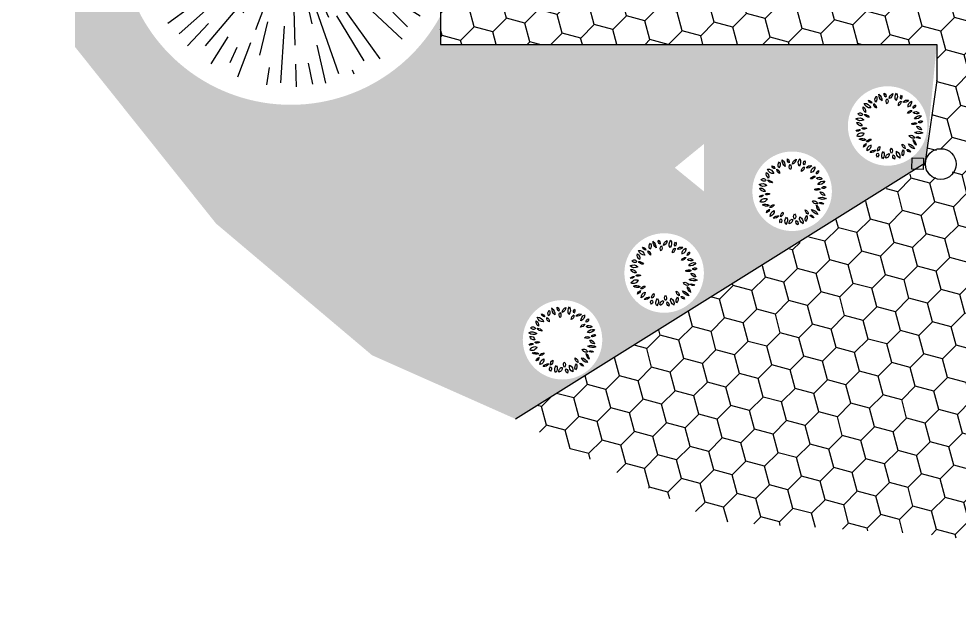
# Model space of a CAD drawing. Extents: x 418.1 to 443.1, y 239.5 to 266.2.
# Drawn here: x 418.08 to 430.5, y 239.49 to 247.2 of the extents above; entities that cross this region are included whole.
import ezdxf

# ---------------------------------------------------------------- set-up
doc = ezdxf.new("R2010")
doc.units = 0
doc.header["$LTSCALE"] = 0.6
doc.layers.get('0').update_dxf_attribs({"linetype": 'CONTINUOUS'})
for name, color, linetype in [('PUNTA005', 151, 'CONTINUOUS'), ('PUNTA01', 150, 'CONTINUOUS'), ('PUNTA035', 96, 'CONTINUOUS')]:
    doc.layers.add(name, color=color, linetype=linetype)

# ---------------------------------------------------------------- blocks, each defined once
blk = doc.blocks.new('LUPLS027')
at = {"color": 0, "linetype": 'ByBlock'}
for p, q in [((0.076, 0.013), (0.102, 0.013)), ((0.076, -0.013), (0.102, -0.013))]:
    blk.add_line(p, q, dxfattribs=at)
blk.add_lwpolyline([(0.076, -0.076), (-0.076, -0.076), (-0.076, 0.076), (0.076, 0.076)], close=True, dxfattribs=at)
blk.add_circle((0.305, 0), 0.203, dxfattribs=at)
blk = doc.blocks.new('ARPLS505')
for p, q in [((-0.0502, 0.4977), (-0.0353, 0.3534)), ((0.0012, 0.1297), (0.0012, 0.499)), ((-0.0724, 0.3668), (-0.0968, 0.4893)), ((0.0721, 0.3536), (0.0991, 0.4893)), ((0.1478, 0.4722), (0.0967, 0.3208)), ((-0.1435, 0.3463), (-0.1909, 0.4608)), ((-0.1195, 0.4433), (-0.0924, 0.3279)), ((0.1179, 0.2789), (0.1932, 0.4608)), ((-0.253, 0.3775), (-0.2777, 0.4144)), ((-0.2396, 0.4291), (-0.1133, 0.2125)), ((0.132, 0.193), (0.28, 0.4144)), ((-0.3117, 0.3785), (-0.2306, 0.2886)), ((0.0277, 0.3785), (0.0187, 0.2021)), ((-0.2303, 0.2286), (-0.3537, 0.352)), ((0.1959, 0.3463), (0.0907, 0.1732)), ((0.2979, 0.3497), (0.2077, 0.2522)), ((0.2956, 0.2915), (0.356, 0.352)), ((0.0012, -0.0029), (-0.2217, 0.3306)), ((0.0012, -0.0029), (-0.0638, 0.3237)), ((0.3762, 0.2957), (0.1597, 0.126)), ((-0.4073, 0.27), (-0.4161, 0.2759)), ((-0.3054, 0.2631), (-0.1254, 0.1046)), ((0.0012, -0.0029), (0.0518, 0.2516)), ((0.2992, 0.1963), (0.4184, 0.2759)), ((-0.4287, 0.2272), (-0.2936, 0.1623)), ((0.0012, -0.0029), (-0.3579, 0.237)), ((-0.3998, 0.1632), (-0.4625, 0.1892)), ((0.0012, -0.0029), (0.2156, 0.2115)), ((0.2679, 0.1477), (0.379, 0.2125)), ((0.4091, 0.1661), (0.4648, 0.1892)), ((0.0012, -0.0029), (-0.0726, 0.1752)), ((0.0012, -0.0029), (-0.1513, 0.1496)), ((0.0012, -0.0029), (0.354, 0.1433)), ((0.0012, -0.0029), (0.0555, 0.1282)), ((0.3762, 0.1189), (0.4632, 0.1297)), ((-0.2933, 0.0557), (-0.4911, 0.095)), ((0.0012, -0.0029), (-0.2345, 0.0947)), ((0.0012, -0.0029), (0.0805, 0.1159)), ((0.3494, 0.0664), (0.4934, 0.095)), ((-0.3507, 0.0829), (-0.1286, 0.0394)), ((0.0012, -0.0029), (0.1396, 0.0896)), ((-0.5066, 0.0323), (-0.2936, 0.0214)), ((0.0012, -0.0029), (-0.2132, 0.0397)), ((0.0012, -0.0029), (0.0012, 0.0574)), ((0.0012, -0.0029), (0.2399, 0.0446)), ((0.2049, 0.0143), (0.4483, 0.0394)), ((-0.4736, -0.0029), (-0.5007, -0.0029)), ((-0.4617, -0.0472), (-0.2487, -0.0254)), ((0.0012, -0.0029), (-0.3267, -0.0029)), ((0.0012, -0.0029), (-0.2858, -0.06)), ((0.0012, -0.0029), (-0.2503, -0.1709)), ((0.0012, -0.0029), (-0.2441, -0.1045)), ((0.0012, -0.0029), (-0.235, -0.2391)), ((0.0012, -0.0029), (-0.1381, -0.3391)), ((0.0012, -0.0029), (-0.1361, -0.2083)), ((0.0012, -0.0029), (-0.0576, -0.2982)), ((0.0012, -0.0029), (0.1365, -0.0298)), ((0.0012, -0.0029), (0.1418, -0.0612)), ((0.0012, -0.0029), (0.1424, -0.1441)), ((0.0012, -0.0029), (0.0369, -0.1827)), ((0.0012, -0.0029), (0.0765, -0.1849)), ((0.0012, -0.0029), (0.28, -0.4202)), ((0.0012, -0.0029), (0.3459, -0.0029)), ((0.0012, -0.0029), (0.2626, -0.1776)), ((0.0012, -0.0029), (0.0012, -0.2997)), ((0.403, -0.0029), (0.503, -0.0029)), ((-0.4708, -0.1479), (-0.1735, -0.0543)), ((0.2793, -0.0582), (0.4934, -0.1008)), ((0.3219, -0.0325), (0.4841, -0.058)), ((-0.3994, -0.0826), (-0.4911, -0.1008)), ((0.1959, -0.0651), (0.3581, -0.1082)), ((-0.1975, -0.1659), (-0.1223, -0.1011)), ((0.2202, -0.0937), (0.4648, -0.195)), ((-0.4078, -0.2203), (-0.2125, -0.1262)), ((0.1029, -0.3248), (0.0396, -0.1299)), ((-0.3684, -0.156), (-0.4625, -0.195)), ((-0.0172, -0.1697), (-0.0443, -0.4833)), ((0.388, -0.3102), (0.2018, -0.1659)), ((0.3609, -0.1914), (0.4329, -0.2165)), ((-0.3278, -0.2227), (-0.4161, -0.2817)), ((-0.1884, -0.2311), (-0.2574, -0.321)), ((0.3525, -0.2377), (0.4184, -0.2817)), ((-0.3566, -0.3031), (-0.3148, -0.267)), ((-0.2683, -0.2723), (-0.3537, -0.3578)), ((-0.2306, -0.4331), (-0.1435, -0.2671)), ((0.1112, -0.2686), (0.1932, -0.4666)), ((0.214, -0.2491), (0.2498, -0.3139)), ((0.2483, -0.25), (0.356, -0.3578)), ((0.0277, -0.3068), (0.0486, -0.4799)), ((0.0567, -0.2821), (0.0991, -0.4951)), ((-0.2453, -0.3718), (-0.2777, -0.4202)), ((-0.0716, -0.3684), (-0.0968, -0.4951)), ((0.2018, -0.3716), (0.2258, -0.4364)), ((-0.1619, -0.3965), (-0.1909, -0.4666)), ((-0.1223, -0.4114), (-0.1373, -0.4799)), ((0.0012, -0.4908), (0.0012, -0.5048))]:
    blk.add_line(p, q)
blk = doc.blocks.new('ARPLS005')
at = {"linetype": 'ByBlock'}
for centre, radius, start, end in [((-0.138, 0.434), 0.063, 160.3712, 224.7062), ((-0.242, 0.411), 0.063, 340.3712, 44.7062), ((-0.057, 0.435), 0.08, 147.0617, 226.6919), ((-0.179, 0.42), 0.08, 327.0617, 46.6919), ((-0.099, 0.401), 0.0847, 5.8336, 71.7624), ((0.012, 0.49), 0.0847, 185.8336, 251.7624), ((0.062, 0.455), 0.0369, 99.6069, 210.5832), ((0.024, 0.472), 0.0369, 279.6069, 30.5832), ((0.173, 0.405), 0.0818, 119.4324, 199.3039), ((0.056, 0.449), 0.0818, 299.4324, 19.3039), ((0.218, 0.41), 0.0582, 141.5672, 232.7987), ((0.138, 0.4), 0.0582, 321.5672, 52.7987), ((-0.415, 0.241), 0.0584, 7.9328, 76.1953), ((-0.343, 0.306), 0.0584, 187.9328, 256.1953), ((-0.282, 0.344), 0.0728, 171.088, 267.4927), ((-0.357, 0.283), 0.0728, 351.088, 87.4927), ((-0.287, 0.289), 0.0923, 36.9897, 101.5614), ((-0.232, 0.435), 0.0923, 216.9897, 281.5614), ((-0.22, 0.302), 0.0699, 356.623, 65.4055), ((-0.121, 0.361), 0.0699, 176.623, 245.4055), ((0.064, 0.37), 0.0631, 138.6858, 214.4471), ((-0.035, 0.376), 0.0631, 318.6858, 34.4471), ((0.229, 0.292), 0.0557, 104.9201, 193.7526), ((0.16, 0.333), 0.0557, 284.9201, 13.7526), ((0.248, 0.4), 0.0451, 262.9286, 0.1329), ((0.288, 0.355), 0.0451, 82.9286, 180.1329), ((0.271, 0.367), 0.0835, 265.5872, 347.8721), ((0.347, 0.266), 0.0835, 85.5872, 167.8721), ((0.424, 0.24), 0.0817, 128.4195, 195.7984), ((0.294, 0.281), 0.0817, 308.4195, 15.7984), ((-0.458, 0.054), 0.0888, 27.7463, 108.1403), ((-0.402, 0.138), 0.065, 49.5888, 139.5695), ((-0.409, 0.23), 0.065, 229.5888, 319.5695), ((-0.339, 0.163), 0.0625, 23.2859, 93.35), ((-0.286, 0.25), 0.0625, 203.2859, 273.35), ((0.348, 0.125), 0.0664, 81.6383, 156.9462), ((0.297, 0.217), 0.0664, 261.6383, 336.9462), ((0.426, 0.153), 0.0524, 61.5228, 138.8236), ((0.412, 0.234), 0.0524, 241.5228, 318.8236), ((-0.468, 0.027), 0.041, 12.6554, 129.5909), ((-0.454, 0.068), 0.041, 192.6554, 309.5909), ((-0.407, 0.18), 0.0888, 207.7463, 288.1403), ((-0.366, -0.044), 0.0799, 59.0008, 122.8388), ((-0.368, 0.092), 0.0799, 239.0008, 302.8388), ((0.364, -0.049), 0.0573, 40.0049, 135.0175), ((0.443, 0.02), 0.114, 69.9252, 130.4212), ((0.408, 0.213), 0.114, 249.9252, 310.4212), ((0.382, 0.13), 0.114, 279.5777, 328.9041), ((0.499, -0.042), 0.114, 99.5777, 148.9041), ((-0.416, -0.182), 0.0906, 58.2305, 137.841), ((-0.436, -0.044), 0.0906, 238.2305, 317.841), ((-0.4, -0.087), 0.0759, 95.2305, 166.4741), ((-0.481, 0.007), 0.0759, 275.2305, 346.4741), ((0.367, 0.028), 0.0573, 220.0049, 315.0175), ((0.388, -0.206), 0.118, 36.414, 96.5612), ((0.47, -0.019), 0.118, 216.414, 276.5612), ((0.436, -0.097), 0.0672, 40.2139, 104.5785), ((0.471, 0.012), 0.0672, 220.2139, 284.5785), ((-0.41, -0.225), 0.0521, 65.861, 142.1844), ((-0.43, -0.145), 0.0521, 245.861, 322.1844), ((-0.308, -0.276), 0.0705, 121.4331, 196.5325), ((-0.412, -0.236), 0.0705, 301.4331, 16.5325), ((-0.3, -0.206), 0.0628, 84.9012, 157.7112), ((-0.353, -0.12), 0.0628, 264.9012, 337.7112), ((-0.246, -0.396), 0.123, 101.3206, 154.4353), ((-0.382, -0.221), 0.123, 281.3206, 334.4353), ((-0.162, -0.326), 0.0586, 109.7635, 190.765), ((-0.24, -0.282), 0.0586, 289.7635, 10.765), ((0.332, -0.152), 0.0663, 202.1417, 277.4833), ((0.279, -0.243), 0.0663, 22.1417, 97.4833), ((0.368, -0.263), 0.0919, 180.8488, 256.6916), ((0.255, -0.354), 0.0919, 0.8488, 76.6916), ((0.354, -0.287), 0.0446, 356.095, 91.7811), ((0.397, -0.245), 0.0446, 176.095, 271.7811), ((0.41, -0.222), 0.064, 58.6952, 143.2935), ((0.392, -0.129), 0.064, 238.6952, 323.2935), ((-0.296, -0.338), 0.0536, 272.8889, 347.4015), ((-0.241, -0.403), 0.0536, 92.8889, 167.4015), ((-0.118, -0.39), 0.0806, 154.8097, 222.3551), ((-0.25, -0.41), 0.0806, 334.8097, 42.3551), ((-0.039, -0.456), 0.0968, 122.6622, 193.0046), ((-0.186, -0.396), 0.0968, 302.6622, 13.0046), ((0.029, -0.361), 0.0644, 144.9207, 220.0334), ((-0.073, -0.365), 0.0644, 324.9207, 40.0334), ((0.087, -0.392), 0.0753, 187.4847, 257.867), ((-0.004, -0.475), 0.0753, 7.4847, 77.867), ((0.178, -0.419), 0.0814, 145.3087, 222.8324), ((0.051, -0.429), 0.0814, 325.3087, 42.8324), ((0.21, -0.295), 0.065, 174.9883, 247.327), ((0.12, -0.349), 0.065, 354.9883, 67.327), ((0.223, -0.417), 0.0446, 144.3116, 228.3053), ((0.158, -0.424), 0.0446, 324.3116, 48.3053), ((0.238, -0.399), 0.0659, 26.3664, 109.6356), ((0.275, -0.308), 0.0659, 206.3664, 289.6356), ((-0.017, -0.466), 0.0422, 115.3692, 203.7422), ((-0.074, -0.444), 0.0422, 295.3692, 23.7422)]:
    blk.add_arc(centre, radius, start, end, dxfattribs=at)

msp = doc.modelspace()

# ---------------------------------------------------------------- hatches: boundary and pattern name
at = {"layer": 'PUNTA005', "ltscale": 0.07}
h = msp.add_hatch(dxfattribs=at)
h.set_pattern_fill('HONEY', color=256, scale=0.08, angle=45, style=0)
h.paths.add_polyline_path([(439.55, 246.857), (433.55, 246.857), (433.55, 247.857), (433.35, 247.857), (433.25, 247.357), (430.85, 247.358), (430.75, 247.857), (424.65, 247.857), (424.55, 247.457), (423.65, 247.457), (423.65, 246.857), (430.207, 246.857), (430.207, 246.379), (430.076, 245.467), (430.116, 245.418), (430.264, 245.478), (430.414, 245.408), (430.463, 245.272), (430.393, 245.122), (430.257, 245.072), (430.128, 245.121), (430.057, 245.266), (424.64, 241.905), (425.425, 241.475), (427.282, 240.548), (430.21, 240.37), (433.506, 239.797), (436.41, 241.882), (439.55, 241.857)])
at = {"layer": 'PUNTA035', "ltscale": 0.07}
h = msp.add_hatch(dxfattribs=at)
h.set_pattern_fill('AR-SAND', color=256, scale=0.006, style=0)
h.paths.add_polyline_path([(434.159, 260.282), (433.485, 264.042), (432.851, 265.447), (429.086, 266.238), (421.993, 266.04), (419.337, 265.17), (419.1, 258.529), (418.822, 248.921), (418.822, 246.823), (420.685, 244.488), (422.746, 242.747), (424.64, 241.905), (430.057, 245.291), (430.207, 246.857), (423.65, 246.857), (423.65, 247.234, -0.777631), (419.422, 248.309, -0.777631), (423.65, 249.383), (423.65, 264.057), (430.85, 264.057), (430.85, 255.857), (437.05, 255.857), (437.05, 246.947), (439.55, 246.857), (439.55, 241.857), (436.376, 241.857), (433.506, 239.797), (435.823, 239.495), (439.231, 239.495), (440.579, 240.088), (441.094, 243.428), (440.896, 247.465), (440.42, 250.967), (440.499, 252.866), (439.826, 254.884), (439.192, 256.879), (436.893, 258.106)])
h.paths.add_polyline_path([(427.132, 264.784), (426.747, 265.099), (427.132, 265.413)], flags=16)
h.paths.add_polyline_path([(439.247, 252.455), (439.876, 252.455), (439.562, 252.071)], flags=16)
h.paths.add_polyline_path([(421.54, 252.455), (421.226, 252.071), (420.911, 252.455)], flags=16)
h.paths.add_polyline_path([(430.083, 245.778, -1), (429.033, 245.778, -1)], flags=16)
h.paths.add_polyline_path([(428.822, 244.915, -1), (427.771, 244.915, -1)], flags=16)
h.paths.add_polyline_path([(427.132, 245.541), (427.132, 244.912), (426.747, 245.226)], flags=16)
h.paths.add_polyline_path([(427.131, 243.834, -1), (426.08, 243.834, -1)], flags=16)
h.paths.add_polyline_path([(425.788, 242.951, -1), (424.738, 242.951, -1)], flags=16)
h.paths.add_polyline_path([(418.079, 245.604), (419.9, 245.604), (419.9, 245.154), (418.079, 245.154)], flags=9)
h.paths.add_polyline_path([(437.364, 249.593), (437.364, 251.241), (437.634, 251.241), (437.634, 249.593)], flags=24)
h.paths.add_polyline_path([(421.637, 250.513), (422.955, 250.513), (422.955, 249.736), (421.637, 249.736)], flags=25)
h.paths.add_polyline_path([(427.235, 245.555), (427.735, 245.555), (427.735, 245.03), (427.235, 245.03)], flags=24)
h.paths.add_polyline_path([(427.358, 265.448), (427.859, 265.448), (427.859, 264.923), (427.358, 264.923)], flags=24)
h.paths.add_polyline_path([(420.962, 253.159), (421.464, 253.159), (421.464, 252.634), (420.962, 252.634)], flags=24)
h.paths.add_polyline_path([(439.291, 253.159), (439.794, 253.159), (439.794, 252.634), (439.291, 252.634)], flags=24)

# ---------------------------------------------------------------- linework, layer by layer
at = {"layer": 'PUNTA01'}
for p, q in [((423.65, 264.057, -1.2), (423.65, 246.857, 1.69)), ((423.65, 246.857, 1.69), (430.207, 246.857, 3.38))]:
    msp.add_line(p, q, dxfattribs=at)
at = {"layer": 'PUNTA01', "linetype": 'Continuous', "ltscale": 0.7}
msp.add_line((430.207, 246.857, 3.38), (430.207, 246.379, 3.38), dxfattribs=at)
at = {"layer": 'PUNTA01', "linetype": 'Continuous', "ltscale": 0.02}
for p, q in [((430.207, 246.379, 3.38), (430.053, 245.303, 1.69)), ((424.64, 241.905, 2.224), (430.055, 245.292, 1.69))]:
    msp.add_line(p, q, dxfattribs=at)

# ---------------------------------------------------------------- block references
at = {"layer": 'PUNTA01', "linetype": 'Continuous', "ltscale": 0.02, "xscale": 4, "yscale": 4, "zscale": 4, "rotation": 24.23}
msp.add_blockref('ARPLS505', (421.673, 248.309), dxfattribs=at)
at = {"layer": 'PUNTA01', "linetype": 'Continuous', "ltscale": 0.7, "xscale": 0.8978358001429569, "yscale": -0.8965861932632606, "zscale": 0.8978358001429569, "rotation": 332.3360920954952}
for p in [(429.584, 245.779), (428.305, 244.911), (426.6, 243.835), (425.263, 242.951)]:
    msp.add_blockref('ARPLS005', p, dxfattribs=at)
at = {"layer": 'PUNTA01', "linetype": 'Continuous', "ltscale": 0.7, "rotation": 359.056031081114}
msp.add_blockref('LUPLS027', (429.955, 245.28, 1.69), dxfattribs=at)

doc.saveas('drawing.dxf')
